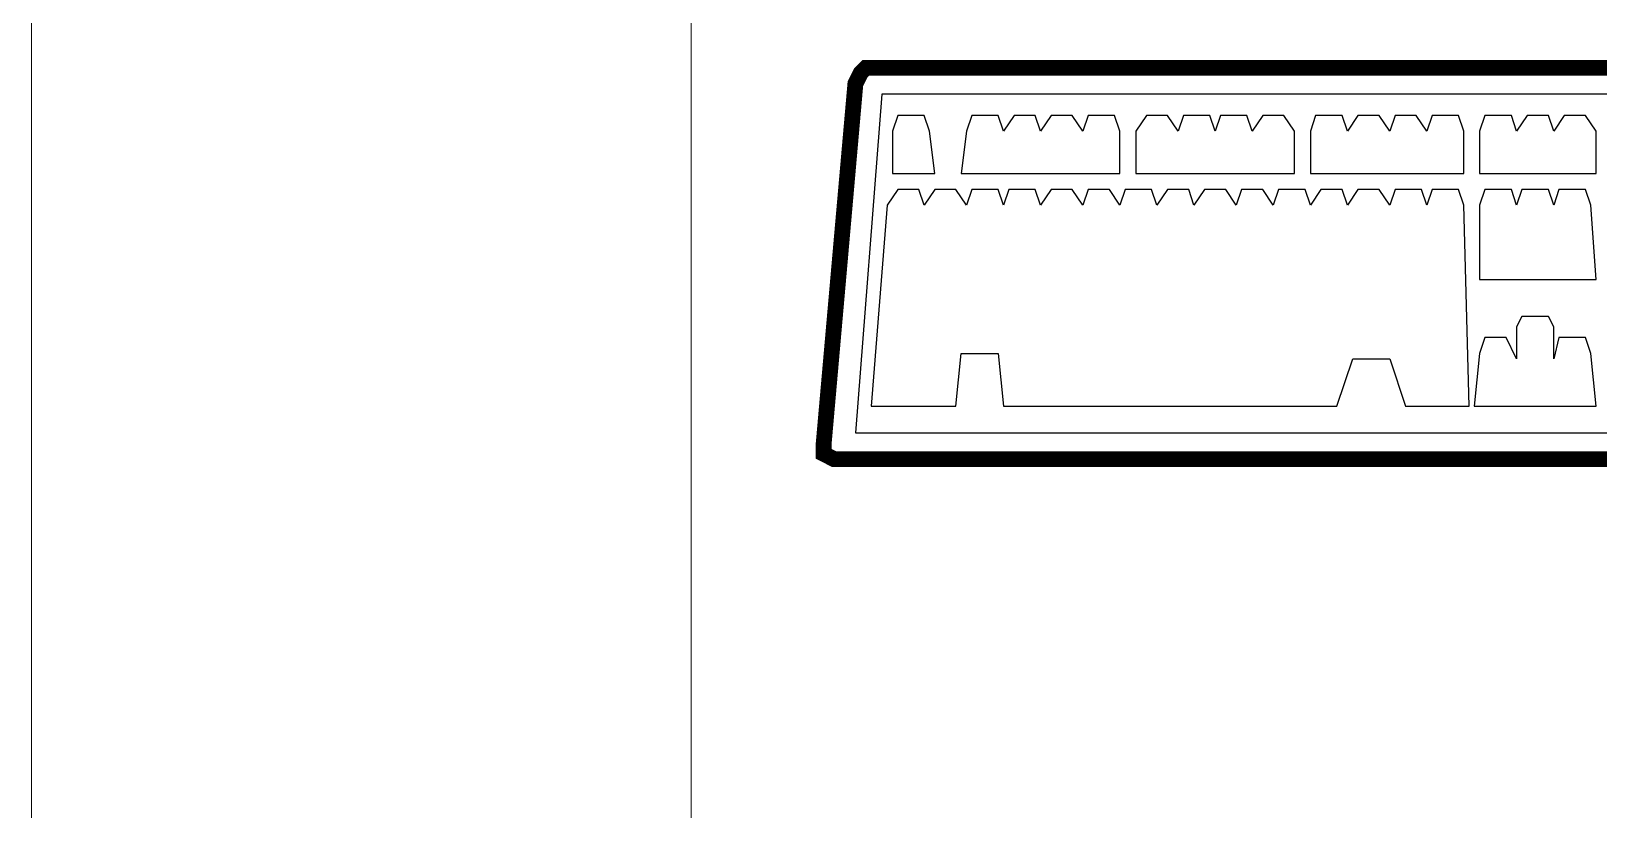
# Paper-space layout 'Sample Network Drawing - A1 Sheet' of a CAD drawing. Extents: x 49 to 806, y 22 to 564.
# Drawn here: x 343.48 to 373.25, y 460.75 to 475.53 of the extents above; entities that cross this region are included whole.
import ezdxf

# ---------------------------------------------------------------- set-up
doc = ezdxf.new("R2010")
doc.units = 0
for name, color, linetype, lineweight in [('G-ANNO-SYMB-EXST', 252, 'Continuous', 13), ('N-ANNO-TEXT-EXST', 252, 'Continuous', 18), ('N-EQPM-EXST', 252, 'Continuous', 25)]:
    doc.layers.add(name, color=color, linetype=linetype, lineweight=lineweight)

psp = doc.layouts.new('Sample Network Drawing - A1 Sheet')

# ---------------------------------------------------------------- linework, layer by layer
at = {"layer": 'G-ANNO-SYMB-EXST', "ltscale": 10}
psp.add_lwpolyline([(343.48, 506.721), (536.437, 506.721), (536.437, 398.291), (343.48, 398.291)], close=True, dxfattribs=at)
at = {"layer": 'N-ANNO-TEXT-EXST'}
psp.add_line((356.01, 477.715), (356.01, 452.868), dxfattribs=at)
at = {"layer": 'N-EQPM-EXST', "ltscale": 3, "const_width": 0.301}
psp.add_lwpolyline([(376.611, 474.841), (359.331, 474.841), (359.231, 474.741), (359.13, 474.54), (358.528, 467.708), (358.528, 467.508), (358.729, 467.407), (377.214, 467.407), (377.414, 467.508), (377.414, 467.708), (376.812, 474.54), (376.711, 474.741), (376.611, 474.841), (376.611, 474.841)], dxfattribs=at)
at = {"layer": 'N-EQPM-EXST', "ltscale": 3}
for points in [[(359.13, 467.909), (376.812, 467.909), (376.309, 474.339), (359.633, 474.339), (359.13, 467.909), (359.13, 467.909)], [(360.637, 472.832), (360.537, 473.636), (360.537, 473.636), (360.436, 473.937), (359.934, 473.937), (359.834, 473.636), (359.834, 472.832), (360.637, 472.832), (360.637, 472.832)], [(363.45, 473.636), (363.249, 473.937), (362.848, 473.937), (362.647, 473.636), (362.546, 473.937), (362.144, 473.937), (361.943, 473.636), (361.843, 473.937), (361.341, 473.937), (361.24, 473.636), (361.14, 472.832), (364.154, 472.832), (364.154, 473.636), (364.053, 473.937), (363.551, 473.937), (363.45, 473.636), (363.45, 473.636)], [(366.665, 473.636), (366.565, 473.937), (366.062, 473.937), (365.962, 473.636), (365.861, 473.937), (365.359, 473.937), (365.259, 473.636), (365.058, 473.937), (364.656, 473.937), (364.455, 473.636), (364.455, 472.832), (367.469, 472.832), (367.469, 473.636), (367.268, 473.937), (366.866, 473.937), (366.665, 473.636), (366.665, 473.636)], [(369.98, 473.636), (369.779, 473.937), (369.378, 473.937), (369.277, 473.636), (369.076, 473.937), (368.674, 473.937), (368.473, 473.636), (368.373, 473.937), (367.871, 473.937), (367.77, 473.636), (367.77, 472.832), (370.684, 472.832), (370.684, 473.636), (370.583, 473.937), (370.081, 473.937), (369.98, 473.636), (369.98, 473.636)], [(373.195, 473.636), (372.994, 473.937), (372.592, 473.937), (372.391, 473.636), (372.291, 473.937), (371.889, 473.937), (371.688, 473.636), (371.588, 473.937), (371.085, 473.937), (370.985, 473.636), (370.985, 472.832), (373.195, 472.832), (373.195, 473.636), (373.195, 473.636)], [(359.733, 472.229), (359.432, 468.412), (361.039, 468.412), (361.14, 469.416), (361.843, 469.416), (361.943, 468.412), (368.272, 468.412), (368.574, 469.316), (369.277, 469.316), (369.578, 468.412), (370.784, 468.412), (370.684, 472.229), (370.583, 472.531), (370.081, 472.531), (369.98, 472.229), (369.88, 472.531), (369.378, 472.531), (369.277, 472.229), (369.076, 472.531), (368.674, 472.531), (368.473, 472.229), (368.373, 472.531), (367.971, 472.531), (367.77, 472.229), (367.67, 472.531), (367.167, 472.531), (367.067, 472.229), (366.866, 472.531), (366.464, 472.531), (366.364, 472.229), (366.163, 472.531), (365.761, 472.531), (365.56, 472.229), (365.46, 472.531), (365.058, 472.531), (364.857, 472.229), (364.756, 472.531), (364.254, 472.531), (364.154, 472.229), (363.953, 472.531), (363.551, 472.531), (363.45, 472.229), (363.249, 472.531), (362.848, 472.531), (362.647, 472.229), (362.546, 472.531), (362.044, 472.531), (361.943, 472.229), (361.843, 472.531), (361.341, 472.531), (361.24, 472.229), (361.039, 472.531), (360.637, 472.531), (360.436, 472.229), (360.336, 472.531), (359.934, 472.531), (359.733, 472.229), (359.733, 472.229)], [(373.095, 472.229), (372.994, 472.531), (372.492, 472.531), (372.391, 472.229), (372.291, 472.531), (371.789, 472.531), (371.688, 472.229), (371.588, 472.531), (371.085, 472.531), (370.985, 472.229), (370.985, 470.823), (373.195, 470.823), (373.095, 472.229), (373.095, 472.229)], [(373.095, 469.416), (372.994, 469.718), (372.492, 469.718), (372.391, 469.316), (372.391, 469.919), (372.291, 470.12), (371.789, 470.12), (371.688, 469.919), (371.688, 469.316), (371.487, 469.718), (371.085, 469.718), (370.985, 469.416), (370.884, 468.412), (373.195, 468.412), (373.095, 469.416), (373.095, 469.416)]]:
    psp.add_lwpolyline(points, dxfattribs=at)

doc.saveas('drawing.dxf')
